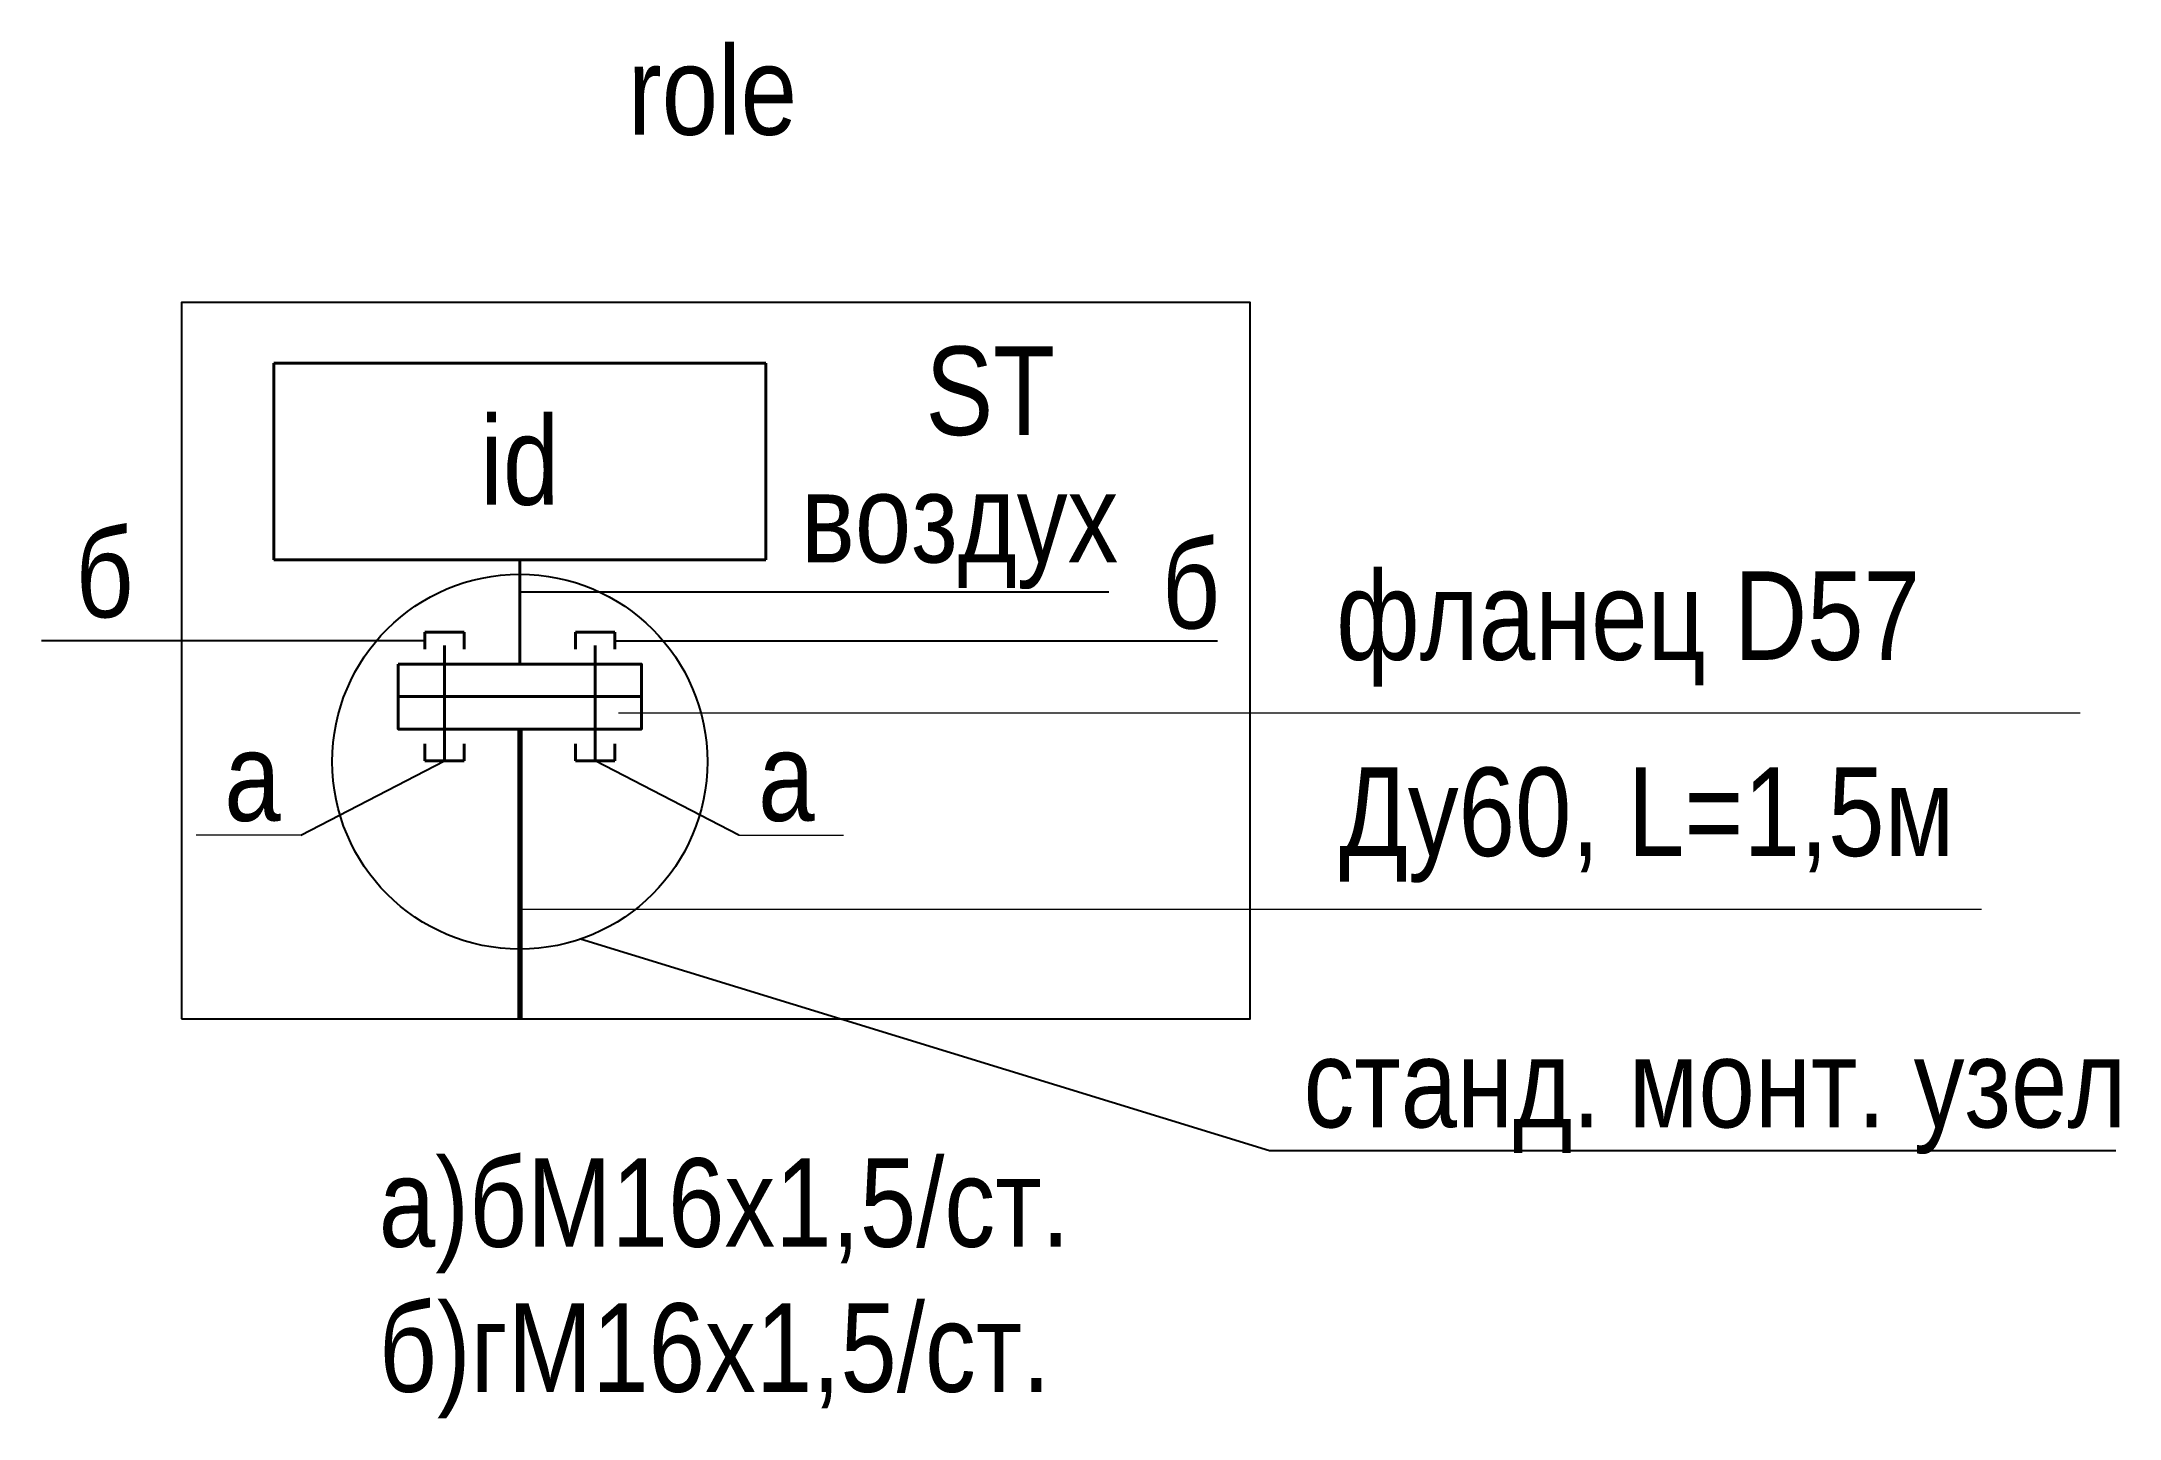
# Model space of a CAD drawing. Header units: millimetres. Extents: x 26.4 to 68.6, y -33.5 to -5.5.
import ezdxf

# ---------------------------------------------------------------- set-up
doc = ezdxf.new("R2010")
doc.units = ezdxf.units.MM
doc.header["$MEASUREMENT"] = 0
for name, color, linetype, lineweight in [('id_params_Ном._пера__1', 7, 'Continuous', 15), ('id_static_Ном._пера__1', 7, 'Continuous', 15), ('id_static_Ном._пера__21', 7, 'Continuous', 40), ('id_static_Ном._пера__41', 7, 'Continuous', 70)]:
    doc.layers.add(name, color=color, linetype=linetype, lineweight=lineweight)
doc.styles.add('СГЕНЕРИР_СТИЛЬ_1', font='ARIALN.TTF')

msp = doc.modelspace()

# ---------------------------------------------------------------- linework, layer by layer
for p, q in [((36.084, -16.657), (48.057, -16.657)), ((34.154, -17.653), (26.363, -17.653)), ((38.015, -17.653), (50.262, -17.653)), ((31.633, -21.602), (34.553, -20.095)), ((40.536, -21.602), (37.616, -20.095)), ((51.325, -28.025), (37.319, -23.717)), ((68.526, -28.025), (51.325, -28.025))]:
    msp.add_line(p, q)
msp.add_lwpolyline([(29.205, -25.341), (50.929, -25.341), (50.929, -10.772), (29.205, -10.772)], close=True)
msp.add_circle((36.084, -20.111), 3.812)
at = {"layer": 'id_static_Ном._пера__1', "color": 7, "linetype": 'Continuous', "lineweight": 15}
for p, q in [((38.087, -19.118), (67.8, -19.118)), ((31.633, -21.602), (29.508, -21.602)), ((40.536, -21.602), (42.661, -21.602)), ((36.084, -23.107), (65.797, -23.107))]:
    msp.add_line(p, q, dxfattribs=at)
at = {"layer": 'id_static_Ном._пера__21', "color": 7, "linetype": 'Continuous', "lineweight": 40}
for p, q in [((31.084, -12.006), (41.084, -12.006)), ((31.084, -16.006), (31.084, -12.006)), ((41.084, -16.006), (41.084, -12.006)), ((31.084, -16.006), (41.084, -16.006)), ((36.084, -16.006), (36.084, -18.125))]:
    msp.add_line(p, q, dxfattribs=at)
at = {"layer": 'id_static_Ном._пера__21'}
for p, q in [((34.154, -17.826), (34.154, -17.479)), ((34.154, -17.479), (34.953, -17.479)), ((34.953, -17.826), (34.953, -17.479)), ((37.216, -17.826), (37.216, -17.479)), ((37.216, -17.479), (38.015, -17.479)), ((38.015, -17.826), (38.015, -17.479)), ((34.553, -17.751), (34.553, -20.095)), ((37.616, -17.751), (37.616, -20.095)), ((34.154, -19.747), (34.154, -20.095)), ((34.953, -19.747), (34.953, -20.095)), ((37.216, -19.747), (37.216, -20.095)), ((38.015, -19.747), (38.015, -20.095)), ((34.154, -20.095), (34.953, -20.095)), ((37.216, -20.095), (38.015, -20.095))]:
    msp.add_line(p, q, dxfattribs=at)
at = {"layer": 'id_static_Ном._пера__21', "color": 7, "linetype": 'Continuous', "lineweight": 40}
for points in [[(33.614, -18.125), (38.555, -18.125), (38.555, -18.787), (33.614, -18.787)], [(33.614, -18.787), (38.555, -18.787), (38.555, -19.449), (33.614, -19.449)]]:
    msp.add_lwpolyline(points, close=True, dxfattribs=at)
at = {"layer": 'id_static_Ном._пера__41', "color": 7, "linetype": 'Continuous', "lineweight": 70}
msp.add_line((36.084, -19.449), (36.084, -25.341), dxfattribs=at)

# ---------------------------------------------------------------- texts
at = {"layer": 'id_params_Ном._пера__1', "color": 7, "linetype": 'Continuous', "lineweight": 15, "insert": (40, -5.563), "char_height": 1.8, "width": 30, "attachment_point": 2, "style": 'СГЕНЕРИР_СТИЛЬ_1'}
msp.add_mtext('\\A1;role', dxfattribs=at)
at = {"layer": 'id_params_Ном._пера__1', "color": 7, "linetype": 'Continuous', "lineweight": 15, "char_height": 1.8, "attachment_point": 2, "style": 'СГЕНЕРИР_СТИЛЬ_1'}
for s, insert in [('\\A1;ST', (45.648, -11.668)), ('\\A1;id', (36.084, -13.087))]:
    msp.add_mtext(s, dxfattribs=dict(at, insert=insert))
at = {"layer": 'id_static_Ном._пера__1', "color": 7, "linetype": 'Continuous', "lineweight": 15, "char_height": 1.8, "attachment_point": 1, "style": 'СГЕНЕРИР_СТИЛЬ_1'}
for s, insert in [('\\A1;воздух', (41.798, -14.26)), ('\\A1;б', (27.052, -15.375)), ('\\A1;б', (49.135, -15.603)), ('\\A1;фланец D57', (52.677, -16.24)), ('\\A1;а', (30.078, -19.515)), ('\\A1;а', (40.929, -19.515)), ('\\A1;Ду60, L=1,5м', (52.738, -20.229)), ('\\A1;станд. монт. узел', (52.014, -25.747))]:
    msp.add_mtext(s, dxfattribs=dict(at, insert=insert))
at = {"layer": 'id_static_Ном._пера__1', "color": 7, "linetype": 'Continuous', "lineweight": 15, "insert": (33.218, -28.176), "char_height": 1.8, "attachment_point": 1, "line_spacing_factor": 0.98287, "style": 'СГЕНЕРИР_СТИЛЬ_1'}
msp.add_mtext('\\A1;а)бМ16х1,5/ст.\\Pб)гМ16х1,5/ст.', dxfattribs=at)

doc.saveas('drawing.dxf')
